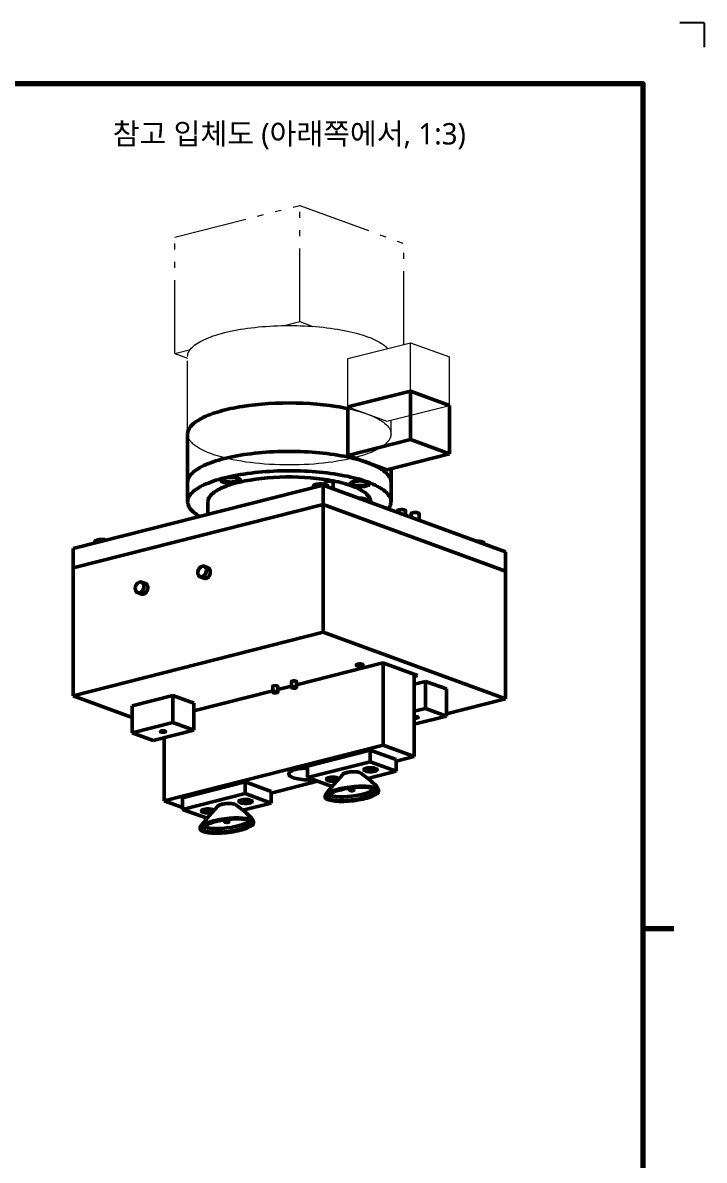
# Model space of a CAD drawing. Header units: millimetres. Extents: x 0 to 1800, y -680 to 297.
# Drawn here: x 768.3 to 880, y 110.5 to 297 of the extents above; entities that cross this region are included whole.
import ezdxf
from ezdxf.enums import TextEntityAlignment as Align

# ---------------------------------------------------------------- set-up
doc = ezdxf.new("R2010")
doc.units = ezdxf.units.MM
doc.linetypes.add('KS_PHANTOM', pattern=[20, 12, -2, 1, -2, 1, -2])
for name, color, linetype, lineweight in [('FRAME', 7, 'Continuous', 70), ('OUTLINE', 7, 'Continuous', 50), ('PHANTOM', 6, 'KS_PHANTOM', 18), ('TABLE', 7, 'Continuous', 25), ('TEXT', 7, 'Continuous', 25)]:
    doc.layers.add(name, color=color, linetype=linetype, lineweight=lineweight)
doc.styles.add('KS', font='malgun.ttf')

# ---------------------------------------------------------------- blocks, each defined once
blk = doc.blocks.new('D-02_R03_1of3')
at = {"layer": 'FRAME'}
blk.add_line((410, 148.5), (415, 148.5), dxfattribs=at)
blk.add_lwpolyline([(20, 10), (410, 10), (410, 287), (20, 287)], close=True, dxfattribs=at)
at = {"layer": 'OUTLINE'}
for p, q in [((361.60277, 234.01216), (371.84572, 236.61434)), ((371.84572, 228.67768), (371.84572, 236.61434)), ((371.84572, 236.61434), (378.24756, 234.27237)), ((361.60277, 226.0755), (361.60277, 234.01216)), ((378.24756, 226.33572), (378.24756, 234.27237)), ((335.33333, 221.65179), (335.33333, 229.58845)), ((361.60277, 226.0755), (371.84572, 228.67768)), ((371.84572, 228.67768), (378.24756, 226.33572)), ((361.60277, 226.0755), (368.00461, 223.73354)), ((368.00461, 223.73354), (378.24756, 226.33572)), ((368.66667, 221.65179), (368.66667, 223.90173)), ((340.98057, 222.14881), (340.98057, 222.20564)), ((343.8139, 222.14881), (343.8139, 222.20564)), ((316.57646, 210.80069), (357.54826, 221.20942)), ((335.33333, 218.47713), (335.33333, 221.65179)), ((355.95481, 221.04808), (355.95481, 220.80461)), ((357.54826, 218.03476), (357.54826, 221.20942)), ((357.54826, 221.20942), (387.42354, 210.28026)), ((357.86321, 221.32261), (357.86321, 221.64398)), ((358.28814, 221.04808), (358.28814, 220.93875)), ((359.19655, 220.60643), (359.19655, 221.64398)), ((362.10665, 221.56332), (362.10665, 221.62015)), ((364.93999, 221.56332), (364.93999, 221.62015)), ((368.66667, 218.47713), (368.66667, 221.65179)), ((338.66667, 216.41262), (338.66667, 218.47713)), ((364.68999, 218.70612), (364.68999, 218.59679)), ((365.33333, 218.36144), (365.33333, 218.47713)), ((316.57646, 207.62603), (357.54826, 218.03476)), ((357.54826, 197.08199), (357.54826, 218.03476)), ((357.54826, 218.03476), (387.42354, 207.10559)), ((369.72797, 216.75376), (369.72797, 216.98608)), ((371.0613, 216.26599), (371.0613, 216.98608)), ((371.95028, 215.94078), (371.94728, 216.48801)), ((373.28631, 215.45203), (373.28059, 216.49531)), ((316.57646, 207.62603), (316.57646, 210.80069)), ((320.10448, 211.94045), (320.10448, 211.69697)), ((383.89552, 211.68023), (383.89552, 211.5709)), ((387.42354, 207.10559), (387.42354, 210.28026)), ((316.57646, 186.67326), (316.57646, 207.62603)), ((338.01748, 207.90141), (338.65766, 207.66721)), ((387.42354, 186.15282), (387.42354, 207.10559)), ((327.77453, 205.29923), (328.41471, 205.06503)), ((337.38762, 206.17967), (338.0278, 205.94547)), ((327.14467, 203.57749), (327.78485, 203.34329)), ((316.57646, 186.67326), (357.54826, 197.08199)), ((357.54826, 197.08199), (387.42354, 186.15282)), ((367.34309, 192.07018), (353.16822, 188.46911)), ((367.34309, 192.07018), (373.01939, 189.99364)), ((367.36443, 178.57006), (367.36443, 192.06238)), ((362.98999, 191.76246), (362.98999, 191.72149)), ((364.05665, 191.76246), (364.05665, 191.72149)), ((352.36822, 189.02477), (352.36822, 188.0368)), ((353.16822, 189.02477), (353.16822, 188.0368)), ((372.4859, 176.69649), (372.4859, 190.18881)), ((373.01939, 189.99364), (372.4859, 189.85811)), ((372.4859, 188.57502), (374.3211, 189.04124)), ((374.3211, 184.59672), (374.3211, 189.04124)), ((374.3211, 189.04124), (377.73541, 187.7922)), ((316.57646, 186.67326), (326.26459, 183.12909)), ((326.26459, 185.03388), (332.9225, 186.7253)), ((332.9225, 182.28078), (332.9225, 186.7253)), ((332.9225, 186.7253), (336.33682, 185.47626)), ((349.29534, 187.48522), (336.33682, 184.19316)), ((349.29534, 188.24411), (349.29534, 187.25615)), ((352.36822, 188.26588), (350.09534, 187.68846)), ((350.09534, 188.24411), (350.09534, 187.25615)), ((377.73541, 183.34767), (377.73541, 187.7922)), ((326.26459, 180.58936), (326.26459, 185.03388)), ((336.33682, 181.03173), (336.33682, 185.47626)), ((377.73541, 183.69159), (387.42354, 186.15282)), ((372.4859, 184.13049), (374.3211, 184.59672)), ((372.4859, 182.01405), (377.73541, 183.34767)), ((374.3211, 184.59672), (377.73541, 183.34767)), ((326.26459, 180.58936), (332.9225, 182.28078)), ((329.6789, 179.34031), (336.33682, 181.03173)), ((332.9225, 182.28078), (336.33682, 181.03173)), ((326.26459, 180.58936), (329.6789, 179.34031)), ((331.5141, 169.46243), (331.5141, 179.80653)), ((331.5141, 169.46243), (367.36443, 178.57006)), ((354.98753, 175.16121), (365.23048, 177.76339)), ((365.23048, 175.85859), (365.23048, 177.76339)), ((365.23048, 177.76339), (369.49837, 176.20208)), ((367.36443, 178.57006), (372.4859, 176.69649)), ((354.98753, 173.25641), (365.23048, 175.85859)), ((365.23048, 175.85859), (369.49837, 174.29728)), ((369.49837, 175.93752), (372.4859, 176.69649)), ((369.49837, 174.29728), (369.49837, 176.20208)), ((354.98753, 173.25641), (354.98753, 175.16121)), ((364.39917, 174.65274), (364.39917, 174.73351)), ((364.85084, 173.11659), (369.49837, 174.29728)), ((366.2325, 174.65274), (366.2325, 174.73351)), ((334.50163, 169.95684), (344.74458, 172.55902)), ((344.74458, 170.65423), (344.74458, 172.55902)), ((344.74458, 172.55902), (349.01247, 170.99771)), ((349.01247, 170.73316), (356.60933, 172.66311)), ((354.98753, 173.25641), (358.99967, 171.78866)), ((358.2534, 173.09143), (358.2534, 173.1722)), ((360.08673, 173.09143), (360.08673, 173.1722)), ((334.50163, 168.05204), (344.74458, 170.65423)), ((334.50163, 168.05204), (334.50163, 169.95684)), ((344.74458, 170.65423), (349.01247, 169.09292)), ((349.01247, 169.09292), (349.01247, 170.99771)), ((331.5141, 169.46243), (334.50163, 168.36951)), ((334.50163, 168.05204), (338.51377, 166.5843)), ((337.7675, 167.88707), (337.7675, 167.96783)), ((339.60083, 167.88707), (339.60083, 167.96783)), ((343.91327, 169.44837), (343.91327, 169.52914)), ((344.36494, 167.91223), (349.01247, 169.09292)), ((345.7466, 169.44837), (345.7466, 169.52914))]:
    blk.add_line(p, q, dxfattribs=at)
for points in [[(335.33333, 229.58845), (335.34304, 229.76186), (335.37216, 229.93508), (335.42066, 230.10789), (335.48848, 230.2801), (335.57554, 230.4515), (335.68173, 230.6219), (335.80694, 230.79109), (335.95102, 230.95888), (336.11381, 231.12507), (336.2951, 231.28947), (336.4947, 231.45189), (336.71236, 231.61214), (336.94784, 231.77003), (337.20086, 231.92538), (337.47112, 232.07801), (337.75831, 232.22773), (338.0621, 232.37438), (338.38213, 232.51778), (338.71803, 232.65777), (339.06941, 232.79418), (339.43585, 232.92686), (339.81694, 233.05564), (340.21222, 233.18039), (340.62124, 233.30095), (341.04352, 233.41718), (341.47856, 233.52896), (341.92587, 233.63614), (342.38491, 233.7386), (342.85516, 233.83623), (343.33607, 233.92891), (343.82707, 234.01653), (344.32759, 234.09899), (345.35487, 234.24805), (346.41311, 234.3754), (347.49739, 234.48044), (348.60265, 234.56269), (349.72374, 234.62176), (350.85543, 234.65737), (351.99246, 234.66937), (353.12952, 234.65769), (354.26132, 234.62238), (355.38259, 234.56363), (356.48809, 234.48168), (357.57268, 234.37694), (358.6313, 234.24988), (359.65902, 234.1011), (360.15979, 234.01878), (360.65105, 233.93129), (361.13223, 233.83875), (361.60277, 233.74125)], [(335.33333, 221.65179), (335.34551, 221.846), (335.38203, 222.03992), (335.44284, 222.23328), (335.52785, 222.42578), (335.63693, 222.61716), (335.76992, 222.80712), (335.92664, 222.9954), (336.10684, 223.18171), (336.31028, 223.36578), (336.53665, 223.54736), (336.78561, 223.72616), (337.05681, 223.90192), (337.34986, 224.0744), (337.66431, 224.24334), (337.99971, 224.4085), (338.35558, 224.56962), (338.73139, 224.72648), (339.12659, 224.87884), (339.5406, 225.02649), (339.97283, 225.16921), (340.42263, 225.30678), (340.88936, 225.43901), (341.37232, 225.56571), (341.87081, 225.68669), (342.38411, 225.80177), (342.91146, 225.91079), (343.4521, 226.01358), (344.00522, 226.11), (344.57004, 226.1999), (345.14571, 226.28315), (345.7314, 226.35963), (346.32625, 226.42924), (346.92939, 226.49186), (347.53994, 226.54741), (348.15701, 226.5958), (348.7797, 226.63697), (349.4071, 226.67085), (350.03828, 226.6974), (350.67233, 226.71657), (351.30833, 226.72834), (351.94533, 226.73269), (352.58241, 226.72961), (353.21864, 226.71911), (353.85309, 226.70121), (354.48484, 226.67593), (355.11295, 226.6433), (355.73651, 226.60338), (356.35461, 226.55622), (356.96635, 226.5019), (357.57082, 226.44048), (358.16716, 226.37207), (358.75448, 226.29676), (359.33193, 226.21466), (359.89867, 226.12589), (360.45386, 226.03058), (360.99669, 225.92887), (361.52638, 225.82091), (362.04214, 225.70686), (362.54323, 225.58688), (363.02891, 225.46115), (363.49846, 225.32986), (363.95122, 225.19318), (364.3865, 225.05134), (364.80369, 224.90452)], [(364.80369, 224.90452), (365.25477, 224.73202), (365.68086, 224.55372), (366.08116, 224.36994), (366.45492, 224.18105), (366.80143, 223.98738), (367.12003, 223.78931), (367.41014, 223.58721), (367.67119, 223.38147), (367.90271, 223.17246), (368.10424, 222.96058), (368.27542, 222.74624), (368.34952, 222.63827), (368.41591, 222.52984), (368.47457, 222.42099), (368.52546, 222.31178), (368.56857, 222.20226), (368.60386, 222.09248), (368.63133, 221.98249), (368.65096, 221.87234), (368.66274, 221.76209), (368.66667, 221.65179)], [(335.33333, 218.47713), (335.34551, 218.67134), (335.38203, 218.86526), (335.44284, 219.05861), (335.52785, 219.25112), (335.63693, 219.4425), (335.76992, 219.63246), (335.92664, 219.82074), (336.10684, 220.00705), (336.31028, 220.19112), (336.53665, 220.37269), (336.78561, 220.55149), (337.05681, 220.72726), (337.34986, 220.89974), (337.66431, 221.06868), (337.99971, 221.23383), (338.35558, 221.39496), (338.73139, 221.55181), (339.12659, 221.70418), (339.5406, 221.85183), (339.97283, 221.99454), (340.42263, 222.13212), (340.88936, 222.26435), (341.37232, 222.39105), (341.87081, 222.51203), (342.38411, 222.62711), (342.91146, 222.73613), (343.4521, 222.83892), (344.00522, 222.93533), (344.57004, 223.02523), (345.14571, 223.10849), (345.7314, 223.18497), (346.32625, 223.25458), (346.92939, 223.3172), (347.53994, 223.37275), (348.15701, 223.42114), (348.7797, 223.46231), (349.4071, 223.49619), (350.03828, 223.52273), (350.67233, 223.54191), (351.30833, 223.55367), (351.94533, 223.55802), (352.58241, 223.55495), (353.21864, 223.54445), (353.85309, 223.52655), (354.48484, 223.50127), (355.11295, 223.46864), (355.73651, 223.42872), (356.35461, 223.38156), (356.96635, 223.32723), (357.57082, 223.26582), (358.16716, 223.19741), (358.75448, 223.1221), (359.33193, 223.04), (359.89867, 222.95123), (360.45386, 222.85592), (360.99669, 222.75421), (361.52638, 222.64625), (362.04214, 222.5322), (362.54323, 222.41222), (363.02891, 222.28649), (363.49846, 222.15519), (363.95122, 222.01852), (364.3865, 221.87667), (364.80369, 221.72986)], [(338.66667, 218.47713), (338.67641, 218.63249), (338.70563, 218.78763), (338.75427, 218.94232), (338.82228, 219.09632), (338.90954, 219.24942), (339.01594, 219.40139), (339.14131, 219.55201), (339.28548, 219.70106), (339.44822, 219.84832), (339.62932, 219.99358), (339.82849, 220.13662), (340.04545, 220.27724), (340.27988, 220.41522), (340.53145, 220.55037), (340.79977, 220.68249), (341.08446, 220.81139), (341.38511, 220.93688), (341.70127, 221.05877), (342.03248, 221.17689), (342.37826, 221.29106), (342.73811, 221.40112), (343.11148, 221.50691), (343.49785, 221.60827), (343.89665, 221.70505), (344.30729, 221.79711), (344.72917, 221.88433), (345.16168, 221.96656), (345.60418, 222.04369), (346.51656, 222.18222), (347.461, 222.29909), (348.43195, 222.39362), (349.42376, 222.46527), (350.43063, 222.51361), (351.44666, 222.53837), (352.46593, 222.53938), (353.48248, 222.51666), (354.49036, 222.47034), (355.48369, 222.40067), (356.45666, 222.30808), (357.40358, 222.1931), (358.31893, 222.05641), (358.76308, 221.98016), (359.19735, 221.89879), (359.6211, 221.81243), (360.03371, 221.72119), (360.43458, 221.6252), (360.82312, 221.52462), (361.19877, 221.41958), (361.56097, 221.31024), (361.9092, 221.19676), (362.24295, 221.07931)], [(340.8139, 221.99007), (340.81853, 222.02695), (340.83238, 222.0636), (340.85538, 222.09983), (340.88738, 222.13542), (340.97763, 222.20384), (341.10101, 222.26727), (341.25465, 222.32423), (341.43496, 222.37339), (341.63773, 222.4136), (341.85823, 222.44393), (342.09131, 222.46367), (342.33153, 222.47235), (342.57328, 222.46977), (342.81092, 222.456), (343.03891, 222.43135), (343.25192, 222.3964), (343.44498, 222.35196), (343.61358, 222.29908)], [(343.98057, 221.99007), (343.97294, 221.94276), (343.95014, 221.89591), (343.91239, 221.84996), (343.86004, 221.80536), (343.79361, 221.76254), (343.71373, 221.72191), (343.62117, 221.68386), (343.51682, 221.64876), (343.27689, 221.58873), (343.00315, 221.54413), (342.70613, 221.51666), (342.39723, 221.50739), (342.08834, 221.51666), (341.79132, 221.54413), (341.51758, 221.58873), (341.27765, 221.64876), (341.1733, 221.68386), (341.08074, 221.72191), (341.00086, 221.76254), (340.93442, 221.80536), (340.88208, 221.84996), (340.84432, 221.89591), (340.82152, 221.94276), (340.8139, 221.99007)], [(340.98057, 222.14881), (340.98486, 222.18241), (340.99772, 222.21581)], [(343.8139, 222.14881), (343.80708, 222.10648), (343.78668, 222.06455), (343.7529, 222.02344), (343.70606, 221.98353), (343.64662, 221.94522), (343.57515, 221.90887), (343.39897, 221.84342), (343.18429, 221.78971), (342.93937, 221.7498), (342.67361, 221.72523), (342.39723, 221.71693), (342.12086, 221.72523), (341.8551, 221.7498), (341.61018, 221.78971), (341.3955, 221.84342), (341.21932, 221.90887), (341.14785, 221.94522), (341.0884, 221.98353), (341.04157, 222.02344), (341.00779, 222.06455), (340.98739, 222.10648), (340.98057, 222.14881)], [(343.61358, 222.29908), (343.77045, 222.23035), (343.83364, 222.19314), (343.886, 222.15439), (343.92714, 222.11441), (343.95675, 222.07349), (343.9746, 222.03194), (343.98057, 221.99007)], [(343.79675, 222.21581), (343.80961, 222.18241), (343.8139, 222.14881)], [(358.28814, 221.04808), (358.28252, 221.08295), (358.26572, 221.11747), (358.23791, 221.15133), (358.19933, 221.18419), (358.09152, 221.24568), (357.94643, 221.29958), (357.76964, 221.34381), (357.56794, 221.37668), (357.34908, 221.39692), (357.12148, 221.40375), (356.89387, 221.39692), (356.67501, 221.37668), (356.47331, 221.34381), (356.29652, 221.29958), (356.15143, 221.24568), (356.04362, 221.18419), (356.00504, 221.15133), (355.97723, 221.11747), (355.96043, 221.08295), (355.95481, 221.04808)], [(357.86321, 221.64398), (357.87099, 221.67494), (357.89415, 221.70518), (357.93215, 221.73399), (357.9841, 221.7607), (358.12471, 221.80538), (358.30293, 221.83508), (358.50221, 221.84705), (358.70407, 221.84016), (358.88975, 221.81507), (359.04203, 221.77409)], [(359.04203, 221.77409), (359.10808, 221.74515), (359.15673, 221.71317), (359.18652, 221.67911), (359.19655, 221.64398)], [(361.93999, 221.40458), (361.94461, 221.44146), (361.95846, 221.47811), (361.98146, 221.51434), (362.01347, 221.54993), (362.10372, 221.61835), (362.2271, 221.68178), (362.38074, 221.73874), (362.56105, 221.7879), (362.76382, 221.82811), (362.98431, 221.85844), (363.21739, 221.87818), (363.45761, 221.88686), (363.69936, 221.88428), (363.93701, 221.8705), (364.16499, 221.84586), (364.378, 221.81091), (364.57107, 221.76647), (364.73967, 221.71359)], [(365.10665, 221.40458), (365.09903, 221.35727), (365.07623, 221.31042), (365.03847, 221.26447), (364.98613, 221.21987), (364.91969, 221.17705), (364.83981, 221.13642), (364.74725, 221.09837), (364.6429, 221.06327), (364.40297, 221.00324), (364.12923, 220.95864), (363.83221, 220.93117), (363.52332, 220.9219), (363.21443, 220.93117), (362.9174, 220.95864), (362.64367, 221.00324), (362.40373, 221.06327), (362.29939, 221.09837), (362.20683, 221.13642), (362.12694, 221.17705), (362.06051, 221.21987), (362.00816, 221.26447), (361.97041, 221.31042), (361.94761, 221.35727), (361.93999, 221.40458)], [(362.10665, 221.56332), (362.11095, 221.59692), (362.12381, 221.63032)], [(364.93999, 221.56332), (364.93316, 221.52099), (364.91277, 221.47906), (364.87898, 221.43795), (364.83215, 221.39804), (364.77271, 221.35973), (364.70123, 221.32338), (364.52505, 221.25793), (364.31038, 221.20422), (364.06545, 221.16431), (363.7997, 221.13974), (363.52332, 221.13144), (363.24694, 221.13974), (362.98118, 221.16431), (362.73626, 221.20422), (362.52158, 221.25793), (362.3454, 221.32338), (362.27393, 221.35973), (362.21449, 221.39804), (362.16765, 221.43795), (362.13387, 221.47906), (362.11347, 221.52099), (362.10665, 221.56332)], [(362.24295, 221.07931), (362.60381, 220.94131), (362.94469, 220.79867), (363.26493, 220.65165), (363.56394, 220.50053), (363.84114, 220.3456), (364.09603, 220.18714), (364.32811, 220.02547), (364.53695, 219.86087), (364.72216, 219.69366), (364.88339, 219.52416), (365.02033, 219.35269), (365.13273, 219.17957), (365.22037, 219.00512), (365.28309, 218.82968), (365.32077, 218.65357), (365.33333, 218.47713)], [(364.73967, 221.71359), (364.89654, 221.64486), (364.95972, 221.60765), (365.01208, 221.5689), (365.05322, 221.52892), (365.08283, 221.488), (365.10069, 221.44645), (365.10665, 221.40458)], [(364.80369, 221.72986), (365.25477, 221.55736), (365.68086, 221.37906), (366.08116, 221.19528), (366.45492, 221.00638), (366.80143, 220.81272), (367.12003, 220.61465), (367.41014, 220.41255), (367.67119, 220.2068), (367.90271, 219.9978), (368.10424, 219.78592), (368.27542, 219.57158), (368.34952, 219.46361), (368.41591, 219.35518), (368.47457, 219.24633), (368.52546, 219.13712), (368.56857, 219.02759), (368.60386, 218.91781), (368.63133, 218.80782), (368.65096, 218.69768), (368.66274, 218.58743), (368.66667, 218.47713)], [(364.92283, 221.63032), (364.93569, 221.59692), (364.93999, 221.56332)], [(337.32105, 216.07077), (337.08466, 216.20989), (336.86246, 216.35116), (336.65465, 216.49445), (336.46142, 216.63962), (336.28298, 216.78654), (336.11947, 216.93507), (335.97107, 217.08507), (335.8379, 217.23639), (335.7201, 217.38889), (335.61778, 217.54242), (335.53104, 217.69685), (335.45996, 217.85201), (335.4046, 218.00777), (335.36502, 218.16397), (335.34126, 218.32048), (335.33333, 218.47713)], [(364.68999, 218.70612), (364.68373, 218.74289), (364.66504, 218.77927), (364.63411, 218.81487), (364.59127, 218.8493), (364.53699, 218.8822), (364.47184, 218.9132), (364.31184, 218.96825), (364.11812, 219.01209), (363.89897, 219.04284), (363.66376, 219.0592), (363.42254, 219.06046)], [(368.66667, 218.47713), (368.65963, 218.32945), (368.63851, 218.18189), (368.60333, 218.03459), (368.55412, 217.88766), (368.49093, 217.74122), (368.4138, 217.59541), (368.3228, 217.45035), (368.218, 217.30615)], [(369.72797, 216.98608), (369.73575, 217.01704), (369.75891, 217.04728), (369.7969, 217.07608), (369.84885, 217.10279), (369.98946, 217.14747), (370.16768, 217.17718), (370.36696, 217.18914), (370.56882, 217.18226), (370.7545, 217.15716), (370.90678, 217.11619)], [(370.90678, 217.11619), (370.97283, 217.08725), (371.02148, 217.05527), (371.05127, 217.0212), (371.0613, 216.98608)], [(371.94728, 216.48801), (371.95487, 216.52443), (371.97787, 216.56009), (372.01574, 216.59414), (372.06759, 216.6258), (372.13221, 216.65432), (372.2081, 216.67904), (372.38633, 216.71487), (372.58572, 216.72994), (372.78773, 216.72287), (372.97359, 216.6943), (373.05496, 216.67272), (373.12602, 216.6469)], [(373.12602, 216.6469), (373.19193, 216.61333), (373.24054, 216.57613), (373.27039, 216.53639), (373.28059, 216.49531)], [(322.07618, 212.19787), (321.94498, 212.23079), (321.7995, 212.25755), (321.6428, 212.27758), (321.47823, 212.29046), (321.30926, 212.29592), (321.13948, 212.29384), (320.9725, 212.28426), (320.81185, 212.26739), (320.66094, 212.24358), (320.52298, 212.21335), (320.40088, 212.17732), (320.29725, 212.13628), (320.21427, 212.09107), (320.15371, 212.04267), (320.11686, 211.99211), (320.10448, 211.94045)], [(383.89552, 211.68023), (383.88926, 211.717), (383.87057, 211.75338), (383.83964, 211.78898), (383.79681, 211.82341), (383.74252, 211.8563), (383.67737, 211.88731), (383.51737, 211.94236), (383.32366, 211.9862), (383.1045, 212.01695), (382.86929, 212.03331), (382.62807, 212.03456)], [(337.38762, 206.17967), (337.28709, 206.23008), (337.19817, 206.30315), (337.12335, 206.39682), (337.06472, 206.50849), (337.02391, 206.63502), (337.00207, 206.77289), (336.99981, 206.91824), (337.01718, 207.06701), (337.05371, 207.21503), (337.10838, 207.35818), (337.17965, 207.49245), (337.26553, 207.6141), (337.36363, 207.71971), (337.4712, 207.80634), (337.58523, 207.87157), (337.70255, 207.91357)], [(338.01748, 207.90141), (338.0777, 207.87468), (338.13431, 207.83991), (338.18675, 207.79745), (338.23454, 207.7477), (338.2772, 207.69114), (338.31433, 207.62831), (338.34557, 207.55982), (338.37061, 207.48633), (338.38922, 207.40855), (338.40122, 207.32723), (338.40649, 207.24314), (338.40498, 207.1571), (338.38174, 206.98249), (338.33241, 206.81012), (338.25886, 206.6466), (338.16394, 206.49822), (338.10958, 206.43152), (338.05129, 206.37068), (337.98965, 206.31629), (337.92524, 206.26888), (337.85868, 206.2289), (337.79062, 206.19674), (337.72172, 206.1727), (337.65263, 206.15702), (337.58402, 206.14985), (337.51655, 206.15126), (337.45087, 206.16123), (337.38762, 206.17967)], [(337.70255, 207.91357), (337.78399, 207.9284), (337.86434, 207.93132), (337.94252, 207.92228), (338.01748, 207.90141)], [(338.65766, 207.66721), (338.71788, 207.64048), (338.77449, 207.60572), (338.82694, 207.56326), (338.87473, 207.5135), (338.91739, 207.45694), (338.95452, 207.39412), (338.98575, 207.32563), (339.0108, 207.25214), (339.02941, 207.17436), (339.04141, 207.09303), (339.04667, 207.00894), (339.04516, 206.9229), (339.02193, 206.7483), (338.97259, 206.57592), (338.89905, 206.4124), (338.80413, 206.26402), (338.74976, 206.19732), (338.69148, 206.13648), (338.62983, 206.0821), (338.56542, 206.03468), (338.49887, 205.9947), (338.43081, 205.96254), (338.3619, 205.9385), (338.29281, 205.92282), (338.2242, 205.91565), (338.15673, 205.91706), (338.09106, 205.92703), (338.0278, 205.94547)], [(327.14467, 203.57749), (327.04414, 203.6279), (326.95522, 203.70097), (326.8804, 203.79464), (326.82177, 203.90631), (326.78096, 204.03284), (326.75912, 204.17071), (326.75686, 204.31606), (326.77423, 204.46482), (326.81076, 204.61285), (326.86543, 204.756), (326.9367, 204.89027), (327.02258, 205.01191), (327.12068, 205.11753), (327.22825, 205.20416), (327.34228, 205.26939), (327.4596, 205.31139)], [(327.77453, 205.29923), (327.83475, 205.2725), (327.89136, 205.23773), (327.9438, 205.19527), (327.99159, 205.14552), (328.03425, 205.08896), (328.07138, 205.02613), (328.10262, 204.95764), (328.12766, 204.88415), (328.14627, 204.80637), (328.15827, 204.72504), (328.16354, 204.64096), (328.16203, 204.55492), (328.13879, 204.38031), (328.08946, 204.20794), (328.01591, 204.04442), (327.92099, 203.89604), (327.86663, 203.82933), (327.80834, 203.7685), (327.7467, 203.71411), (327.68229, 203.6667), (327.61573, 203.62672), (327.54767, 203.59455), (327.47877, 203.57052), (327.40968, 203.55484), (327.34107, 203.54767), (327.2736, 203.54907), (327.20792, 203.55905), (327.14467, 203.57749)], [(327.4596, 205.31139), (327.54104, 205.32622), (327.62139, 205.32914), (327.69957, 205.3201), (327.77453, 205.29923)], [(328.41471, 205.06503), (328.47493, 205.0383), (328.53154, 205.00354), (328.58399, 204.96107), (328.63178, 204.91132), (328.67444, 204.85476), (328.71157, 204.79193), (328.7428, 204.72345), (328.76785, 204.64996), (328.78646, 204.57217), (328.79846, 204.49085), (328.80372, 204.40676), (328.80221, 204.32072), (328.77898, 204.14612), (328.72964, 203.97374), (328.6561, 203.81022), (328.56118, 203.66184), (328.50681, 203.59514), (328.44853, 203.5343), (328.38688, 203.47991), (328.32247, 203.4325), (328.25592, 203.39252), (328.18786, 203.36036), (328.11895, 203.33632), (328.04986, 203.32064), (327.98125, 203.31347), (327.91378, 203.31488), (327.84811, 203.32485), (327.78485, 203.34329)], [(362.97332, 191.72149), (362.97974, 191.74703), (362.99885, 191.77198), (363.03019, 191.79575), (363.07305, 191.81778), (363.18906, 191.85464), (363.33609, 191.87915), (363.50049, 191.88902), (363.66702, 191.88334), (363.82021, 191.86264), (363.94584, 191.82883)], [(364.07332, 191.72149), (364.06275, 191.68878), (364.03145, 191.65733), (363.98063, 191.62834), (363.91223, 191.60293), (363.82888, 191.58208), (363.7338, 191.56658), (363.52332, 191.55382), (363.31284, 191.56658), (363.21776, 191.58208), (363.13441, 191.60293), (363.06601, 191.62834), (363.01519, 191.65733), (362.98389, 191.68878), (362.97332, 191.72149)], [(364.05665, 191.72149), (364.0464, 191.75321), (364.01605, 191.78371), (363.96677, 191.81182), (363.90044, 191.83646), (363.81962, 191.85668), (363.72742, 191.87171), (363.52332, 191.88408), (363.31922, 191.87171), (363.22702, 191.85668), (363.1462, 191.83646), (363.07987, 191.81182), (363.03058, 191.78371), (363.00023, 191.75321), (362.98999, 191.72149)], [(362.98999, 191.72149), (362.99801, 191.69339), (363.02184, 191.66614), (363.06076, 191.64056), (363.1136, 191.6174)], [(363.1136, 191.6174), (363.23543, 191.58463), (363.38397, 191.56455), (363.54545, 191.55904), (363.70488, 191.56861), (363.84745, 191.59238), (363.95994, 191.62812), (364.0015, 191.64949), (364.0319, 191.67253), (364.05043, 191.69672), (364.05665, 191.72149)], [(363.94584, 191.82883), (364.00033, 191.80496), (364.04047, 191.77857), (364.06504, 191.75047), (364.07332, 191.72149)], [(349.27867, 188.20855), (349.28353, 188.2279), (349.29801, 188.24679), (349.35423, 188.28149), (349.44211, 188.30942), (349.55349, 188.32798), (349.67804, 188.33546), (349.8042, 188.33116), (349.92025, 188.31547), (350.01543, 188.28986)], [(352.35155, 188.9892), (352.35642, 189.00855), (352.37089, 189.02745), (352.42711, 189.06215), (352.51499, 189.09007), (352.62638, 189.10864), (352.75093, 189.11611), (352.87709, 189.11181), (352.99314, 189.09613), (353.08831, 189.07052)], [(352.36822, 188.95363), (352.35574, 188.97124), (352.35155, 188.9892)], [(353.08831, 189.07052), (353.12959, 189.05243), (353.16, 189.03244), (353.17862, 189.01115), (353.18489, 188.9892)], [(353.18489, 188.9892), (353.1807, 188.97124), (353.16822, 188.95363)], [(349.29534, 188.17298), (349.28286, 188.19058), (349.27867, 188.20855)], [(350.09534, 187.25615), (350.08765, 187.27994), (350.06489, 187.30281), (350.02792, 187.3239), (349.97818, 187.34237), (349.84841, 187.36881), (349.69534, 187.37809), (349.54226, 187.36881), (349.41249, 187.34237), (349.36275, 187.3239), (349.32578, 187.30281), (349.30302, 187.27994), (349.29534, 187.25615)], [(349.29534, 187.25615), (349.30135, 187.23507), (349.31923, 187.21464), (349.34842, 187.19545), (349.38805, 187.17808)], [(349.38805, 187.17808), (349.47942, 187.1535), (349.59083, 187.13844), (349.71194, 187.13431), (349.83151, 187.14149), (349.93844, 187.15931), (350.0228, 187.18612), (350.07677, 187.21943), (350.09067, 187.23757), (350.09534, 187.25615)], [(350.01543, 188.28986), (350.05671, 188.27178), (350.08712, 188.25179), (350.10573, 188.2305), (350.112, 188.20855)], [(350.112, 188.20855), (350.10782, 188.19058), (350.09534, 188.17298)], [(353.16822, 188.0368), (353.16054, 188.06059), (353.13777, 188.08347), (353.10081, 188.10455), (353.05106, 188.12303), (352.92129, 188.14946), (352.76822, 188.15874), (352.61515, 188.14946), (352.48538, 188.12303), (352.43563, 188.10455), (352.39867, 188.08347), (352.37591, 188.06059), (352.36822, 188.0368)], [(352.36822, 188.0368), (352.37424, 188.01573), (352.39211, 187.99529), (352.4213, 187.9761), (352.46093, 187.95874)], [(352.46093, 187.95874), (352.5523, 187.93415), (352.66371, 187.9191), (352.78482, 187.91497), (352.90439, 187.92214), (353.01132, 187.93996), (353.09569, 187.96677), (353.14966, 188.00008), (353.16355, 188.01823), (353.16822, 188.0368)], [(372.4859, 183.23558), (372.62296, 183.25136), (372.76945, 183.25169), (372.90728, 183.23655), (373.01939, 183.2078)], [(373.11596, 183.12648), (373.10157, 183.09339), (373.0594, 183.06259), (372.99236, 183.03619), (372.90508, 183.01603), (372.80359, 183.00351), (372.69489, 182.99947), (372.5865, 183.0042), (372.4859, 183.01738)], [(373.01939, 183.2078), (373.06067, 183.18972), (373.09108, 183.16973), (373.10969, 183.14844), (373.11596, 183.12648)], [(330.88404, 180.81054), (330.8889, 180.82989), (330.90338, 180.84879), (330.95959, 180.88349), (331.04747, 180.91142), (331.15886, 180.92998), (331.28341, 180.93746), (331.40957, 180.93315), (331.52562, 180.91747), (331.6208, 180.89186)], [(331.6208, 180.89186), (331.66208, 180.87377), (331.69248, 180.85378), (331.7111, 180.83249), (331.71737, 180.81054)], [(331.71737, 180.81054), (331.70936, 180.78576), (331.68565, 180.76193), (331.64715, 180.73997), (331.59533, 180.72072), (331.46016, 180.69319), (331.3007, 180.68352), (331.14125, 180.69319), (331.00608, 180.72072), (330.95426, 180.73997), (330.91575, 180.76193), (330.89204, 180.78576), (330.88404, 180.81054)], [(351.90622, 173.86011), (351.9099, 173.90667), (351.92095, 173.95312), (351.93933, 173.99935), (351.965, 174.04526), (352.03797, 174.13567), (352.13917, 174.22353), (352.26766, 174.308), (352.42225, 174.38831), (352.6015, 174.4637), (352.80374, 174.53347), (353.02709, 174.59699), (353.26947, 174.65364), (353.52863, 174.70292), (353.80215, 174.74435), (354.0875, 174.77756), (354.38202, 174.80223), (354.68296, 174.81814), (354.98753, 174.82514)], [(355.88738, 172.92722), (355.53264, 172.90497), (355.17188, 172.89521), (354.80983, 172.89808), (354.45122, 172.91352), (354.10074, 172.94136), (353.76298, 172.9812), (353.44235, 173.03255), (353.14305, 173.09472), (352.86899, 173.1669), (352.62376, 173.24815), (352.41057, 173.33741), (352.2322, 173.4335), (352.091, 173.53517), (352.03492, 173.58769), (351.98879, 173.6411), (351.95275, 173.69522), (351.92693, 173.74988), (351.9114, 173.80491), (351.90622, 173.86011)], [(360.75571, 173.79569), (359.34884, 172.19399), (358.80372, 171.55771), (358.53606, 171.23595), (358.27488, 170.9098), (358.03693, 170.58737), (357.93969, 170.4335), (357.87775, 170.30633), (357.84862, 170.20147), (357.84545, 170.11551), (357.86168, 170.03718), (357.89648, 169.96368)], [(360.75571, 173.79569), (360.81802, 173.85283), (360.90348, 173.90874), (361.01069, 173.96251), (361.13791, 174.01326)], [(361.67944, 174.15083), (361.3787, 174.06444), (361.13791, 174.01326)], [(361.17308, 174.01942), (361.27273, 174.05566), (361.38552, 174.08812), (361.64422, 174.14003)], [(361.67944, 174.15083), (361.92939, 174.188), (362.18835, 174.21336), (362.44888, 174.22617), (362.70349, 174.22607), (362.94486, 174.21307), (363.16607, 174.18753), (363.36075, 174.15019), (363.52332, 174.10212)], [(363.52332, 174.10212), (363.62037, 174.06033), (363.69562, 174.01406)], [(363.69562, 174.01406), (364.14194, 173.674), (364.79528, 173.1613), (365.12345, 172.89383), (365.45274, 172.61531), (365.70329, 172.3936), (365.95538, 172.15742), (366.10862, 172.00392), (366.26208, 171.83792), (366.39473, 171.67734), (366.5118, 171.50815), (366.57007, 171.40105), (366.60816, 171.30811), (366.63251, 171.21594), (366.64139, 171.13647), (366.63902, 171.0654), (366.62775, 171.00002)], [(364.2325, 174.5575), (364.24515, 174.60781), (364.28278, 174.65694), (364.34453, 174.70376), (364.42895, 174.74716), (364.53407, 174.78613), (364.65744, 174.81977), (364.79617, 174.84728), (364.94704, 174.86803), (365.10652, 174.88154), (365.27088, 174.88747), (365.43629, 174.88571), (365.59889, 174.87629), (365.75488, 174.85942), (365.90062, 174.83551), (366.03271, 174.80511), (366.14808, 174.76893)], [(366.39917, 174.5575), (366.39395, 174.52513), (366.37835, 174.49307), (366.35252, 174.46163), (366.31671, 174.43111), (366.21659, 174.37402), (366.08187, 174.32397), (365.9177, 174.2829), (365.73041, 174.25238), (365.52718, 174.23358), (365.31584, 174.22724), (365.10449, 174.23358), (364.90126, 174.25238), (364.71397, 174.2829), (364.5498, 174.32397), (364.41508, 174.37402), (364.31497, 174.43111), (364.27915, 174.46163), (364.25332, 174.49307), (364.23772, 174.52513), (364.2325, 174.5575)], [(364.39917, 174.65274), (364.40432, 174.68232), (364.41971, 174.71157), (364.44517, 174.74015), (364.48041, 174.76776)], [(366.2325, 174.65274), (366.22809, 174.62535), (366.21489, 174.59822), (366.16273, 174.5458), (366.07802, 174.49748), (365.96402, 174.45514), (365.82511, 174.42038), (365.66663, 174.39456), (365.49467, 174.37866), (365.31584, 174.37329), (365.137, 174.37866), (364.96504, 174.39456), (364.80656, 174.42038), (364.66765, 174.45514), (364.55366, 174.49748), (364.46895, 174.5458), (364.41678, 174.59822), (364.40358, 174.62535), (364.39917, 174.65274)], [(366.14808, 174.76893), (366.25541, 174.7219), (366.33446, 174.66993), (366.38287, 174.61457), (366.39509, 174.58614), (366.39917, 174.5575)], [(366.15126, 174.76776), (366.1865, 174.74015), (366.21196, 174.71157), (366.22735, 174.68232), (366.2325, 174.65274)], [(357.92132, 169.927), (357.89055, 169.97391), (357.86821, 170.02204), (357.85433, 170.07129), (357.84896, 170.12157), (357.85209, 170.17279), (357.86372, 170.22483), (357.88383, 170.2776), (357.91238, 170.331), (357.99457, 170.43927), (358.10964, 170.54881), (358.2567, 170.65875), (358.43462, 170.76826), (358.64202, 170.87649), (358.8773, 170.98259), (359.13862, 171.08574), (359.42398, 171.18515), (359.73116, 171.28005), (360.05778, 171.36971), (360.40132, 171.45342), (360.75911, 171.53054), (361.12839, 171.60047), (361.50629, 171.66268), (361.8899, 171.71668), (362.27624, 171.76205), (362.66233, 171.79845), (363.04516, 171.82558), (363.42179, 171.84324), (363.78929, 171.8513), (364.14483, 171.84969), (364.48564, 171.83842), (364.80909, 171.81758), (365.11267, 171.78734), (365.39404, 171.74791), (365.65102, 171.69962), (365.88162, 171.64284), (366.08406, 171.578)], [(358.08673, 172.99619), (358.09938, 173.0465), (358.13701, 173.09563), (358.19876, 173.14245), (358.28318, 173.18585), (358.3883, 173.22482), (358.51167, 173.25846), (358.6504, 173.28597), (358.80127, 173.30672), (358.96075, 173.32023), (359.12511, 173.32617), (359.29052, 173.3244), (359.45311, 173.31498), (359.60911, 173.29811), (359.75485, 173.2742), (359.88694, 173.2438), (360.0023, 173.20762)], [(359.81864, 172.73166), (359.69283, 172.70693), (359.55704, 172.68772), (359.26602, 172.66723), (358.96771, 172.67174), (358.68479, 172.70092), (358.5559, 172.72413), (358.43875, 172.75254), (358.33555, 172.7856), (358.24829, 172.82268), (358.17863, 172.86307), (358.1279, 172.90601), (358.09707, 172.95066), (358.08673, 172.99619)], [(358.2534, 173.09143), (358.25855, 173.12101), (358.27394, 173.15026), (358.2994, 173.17884), (358.33464, 173.20645)], [(360.08673, 173.09143), (360.08232, 173.06404), (360.06912, 173.03691), (360.01695, 172.98449), (359.93225, 172.93618), (359.81825, 172.89383), (359.67934, 172.85907), (359.52086, 172.83325), (359.3489, 172.81735), (359.17007, 172.81198), (358.99123, 172.81735), (358.81927, 172.83325), (358.66079, 172.85907), (358.52188, 172.89383), (358.40788, 172.93618), (358.32318, 172.98449), (358.27101, 173.03691), (358.25781, 173.06404), (358.2534, 173.09143)], [(365.69995, 171.48042), (365.47531, 171.54914), (365.21514, 171.60507), (364.92885, 171.64766), (364.6254, 171.67737), (364.31191, 171.69526), (363.99372, 171.70258), (363.67453, 171.70058), (363.3569, 171.69036), (363.0426, 171.67285), (362.73286, 171.64885), (362.13034, 171.58386), (361.55421, 171.49939), (361.00774, 171.39815), (360.49403, 171.28204), (360.01654, 171.15234), (359.57973, 171.00996), (359.37841, 170.93422), (359.18971, 170.85552), (359.01476, 170.77393), (358.85497, 170.68952), (358.71202, 170.60237), (358.58796, 170.51259), (358.48527, 170.42037), (358.40699, 170.32599), (358.37813, 170.27812), (358.35679, 170.2299), (358.34355, 170.18142), (358.33899, 170.1328)], [(360.0023, 173.20762), (360.09387, 173.1687), (360.166, 173.12615)], [(360.00549, 173.20645), (360.04073, 173.17884), (360.06619, 173.15026), (360.08158, 173.12101), (360.08673, 173.09143)], [(366.08406, 171.578), (366.2267, 171.51973), (366.34899, 171.45677), (366.45029, 171.38945), (366.53008, 171.3181), (366.58796, 171.24309), (366.62364, 171.16481), (366.63692, 171.08365), (366.62775, 171.00002)], [(366.62775, 171.00002), (366.61037, 170.94605), (366.58406, 170.89138), (366.54886, 170.83611), (366.50486, 170.78037), (366.39081, 170.6679), (366.24283, 170.55489), (366.06215, 170.44227), (365.85024, 170.33096), (365.60882, 170.22187), (365.33988, 170.11589), (365.04561, 170.01388), (364.72842, 169.91668), (364.39091, 169.8251), (364.03583, 169.73986), (363.66609, 169.66168), (363.28471, 169.59119), (362.89481, 169.52896), (362.49958, 169.47552), (362.10225, 169.43129), (361.70607, 169.39663), (361.31428, 169.37183), (360.93009, 169.35709), (360.55663, 169.35254), (360.19696, 169.35821), (359.85403, 169.37404), (359.53063, 169.39993), (359.22941, 169.43564), (358.95284, 169.48089), (358.70318, 169.53532), (358.48246, 169.59847), (358.29249, 169.66982), (358.13483, 169.7488), (358.01077, 169.83476), (357.96167, 169.88014), (357.92132, 169.927)], [(358.33899, 170.1328), (358.34522, 170.07732), (358.36454, 170.02215), (358.39786, 169.96762), (358.44601, 169.91415), (358.50958, 169.86221), (358.58891, 169.81234), (358.6839, 169.7651), (358.79402, 169.72102), (358.91827, 169.68057), (359.05523, 169.64414), (359.36054, 169.58413), (359.69598, 169.54139), (360.04927, 169.51484), (360.41121, 169.50271), (360.77557, 169.50313), (361.13822, 169.51442), (361.4965, 169.53517), (361.84863, 169.56423), (362.19339, 169.60067), (362.5299, 169.64374), (362.85742, 169.69284), (363.17542, 169.74748), (363.48332, 169.80727), (363.78054, 169.87189), (364.06649, 169.94109), (364.34046, 170.01465), (364.60164, 170.09241), (364.8491, 170.17423), (365.08167, 170.26), (365.29796, 170.34962), (365.49631, 170.44301), (365.67459, 170.54007), (365.83019, 170.64066), (365.95984, 170.74457), (366.05944, 170.85147), (366.09641, 170.90588), (366.12387, 170.96079), (366.141, 171.01608), (366.14691, 171.07157)], [(365.96349, 171.35111), (365.69087, 171.15295), (365.3063, 170.95649), (364.82226, 170.76811), (364.25448, 170.59393), (363.62139, 170.4396), (362.94355, 170.31013), (362.24295, 170.20974), (361.54236, 170.14166), (360.86451, 170.10813), (360.23142, 170.11022), (359.66364, 170.14787), (359.1796, 170.21985), (358.79503, 170.32384), (358.52241, 170.45644)], [(361.90962, 171.20537), (361.91351, 171.22085), (361.92509, 171.23597), (361.97006, 171.26372), (362.04037, 171.28607), (362.12948, 171.30092), (362.22912, 171.3069), (362.33004, 171.30346), (362.42288, 171.29091), (362.49902, 171.27042)], [(362.57628, 171.20537), (362.56988, 171.18554), (362.55091, 171.16648), (362.52011, 171.14891), (362.47865, 171.13351), (362.37051, 171.11148), (362.24295, 171.10375), (362.11539, 171.11148), (362.00725, 171.13351), (361.96579, 171.14891), (361.93499, 171.16648), (361.91602, 171.18554), (361.90962, 171.20537)], [(362.49902, 171.27042), (362.55637, 171.23996), (362.57127, 171.22293), (362.57628, 171.20537)], [(366.14691, 171.07157), (366.14079, 171.12656), (366.12182, 171.18125), (366.0891, 171.23532), (366.04183, 171.28838), (365.9794, 171.33995), (365.9015, 171.3895), (365.80818, 171.4365), (365.69995, 171.48042)], [(340.26981, 168.59133), (338.86294, 166.98962), (338.31782, 166.35335), (338.05016, 166.03159), (337.78898, 165.70543), (337.55103, 165.383), (337.45379, 165.22914), (337.39185, 165.10196), (337.36272, 164.9971), (337.35955, 164.91114), (337.37578, 164.83282), (337.41058, 164.75932)], [(337.60083, 167.79183), (337.61347, 167.84213), (337.65111, 167.89127), (337.71286, 167.93808), (337.79728, 167.98148), (337.9024, 168.02046), (338.02577, 168.05409), (338.1645, 168.08161), (338.31537, 168.10236), (338.47485, 168.11586), (338.63921, 168.1218), (338.80462, 168.12004), (338.96721, 168.11061), (339.12321, 168.09375), (339.26895, 168.06984), (339.40104, 168.03943), (339.5164, 168.00325)], [(337.7675, 167.88707), (337.77265, 167.91664), (337.78804, 167.94589), (337.8135, 167.97448), (337.84874, 168.00208)], [(339.60083, 167.88707), (339.59642, 167.85967), (339.58322, 167.83255), (339.53105, 167.78012), (339.44634, 167.73181), (339.33235, 167.68946), (339.19344, 167.65471), (339.03496, 167.62889), (338.863, 167.61298), (338.68416, 167.60761), (338.50533, 167.61298), (338.33337, 167.62889), (338.17489, 167.65471), (338.03598, 167.68946), (337.92198, 167.73181), (337.83727, 167.78012), (337.78511, 167.83255), (337.77191, 167.85967), (337.7675, 167.88707)], [(339.5164, 168.00325), (339.60797, 167.96433), (339.6801, 167.92178)], [(339.51959, 168.00208), (339.55483, 167.97448), (339.58029, 167.94589), (339.59568, 167.91664), (339.60083, 167.88707)], [(340.26981, 168.59133), (340.33212, 168.64847), (340.41758, 168.70438), (340.52479, 168.75814), (340.65201, 168.80889)], [(341.19354, 168.94647), (340.8928, 168.86008), (340.65201, 168.80889)], [(340.68718, 168.81506), (340.78683, 168.85129), (340.89962, 168.88376), (341.15832, 168.93567)], [(341.19354, 168.94647), (341.44349, 168.98364), (341.70245, 169.00899), (341.96298, 169.02181), (342.21759, 169.02171), (342.45896, 169.0087), (342.68017, 168.98316), (342.87485, 168.94582), (343.03742, 168.89775)], [(343.03742, 168.89775), (343.13447, 168.85597), (343.20971, 168.80969)], [(343.20971, 168.80969), (343.65604, 168.46963), (344.30938, 167.95694), (344.63755, 167.68947), (344.96684, 167.41094), (345.21738, 167.18923), (345.46947, 166.95305), (345.62272, 166.79956), (345.77618, 166.63355), (345.90883, 166.47297), (346.0259, 166.30378), (346.08417, 166.19668), (346.12226, 166.10375), (346.14661, 166.01158), (346.15549, 165.9321), (346.15312, 165.86104), (346.14185, 165.79566)], [(343.7466, 169.35313), (343.75924, 169.40344), (343.79688, 169.45258), (343.85863, 169.49939), (343.94305, 169.54279), (344.04817, 169.58177), (344.17154, 169.6154), (344.31027, 169.64292), (344.46114, 169.66367), (344.62062, 169.67717), (344.78498, 169.68311), (344.95039, 169.68135), (345.11298, 169.67192), (345.26898, 169.65506), (345.41472, 169.63115), (345.54681, 169.60074), (345.66217, 169.56456)], [(345.91327, 169.35313), (345.90805, 169.32076), (345.89245, 169.2887), (345.86662, 169.25727), (345.8308, 169.22675), (345.73069, 169.16965), (345.59597, 169.11961), (345.4318, 169.07853), (345.24451, 169.04801), (345.04128, 169.02922), (344.82993, 169.02287), (344.61859, 169.02922), (344.41536, 169.04801), (344.22807, 169.07853), (344.0639, 169.11961), (343.92918, 169.16965), (343.82907, 169.22675), (343.79325, 169.25727), (343.76742, 169.2887), (343.75182, 169.32076), (343.7466, 169.35313)], [(343.91327, 169.44837), (343.91842, 169.47795), (343.93381, 169.5072), (343.95927, 169.53579), (343.99451, 169.56339)], [(345.7466, 169.44837), (345.74219, 169.42098), (345.72899, 169.39386), (345.67682, 169.34143), (345.59212, 169.29312), (345.47812, 169.25077), (345.33921, 169.21602), (345.18073, 169.1902), (345.00877, 169.17429), (344.82993, 169.16892), (344.6511, 169.17429), (344.47914, 169.1902), (344.32066, 169.21602), (344.18175, 169.25077), (344.06775, 169.29312), (343.98305, 169.34143), (343.93088, 169.39386), (343.91768, 169.42098), (343.91327, 169.44837)], [(345.66217, 169.56456), (345.7695, 169.51754), (345.84856, 169.46556), (345.89697, 169.41021), (345.90919, 169.38178), (345.91327, 169.35313)], [(345.66536, 169.56339), (345.7006, 169.53579), (345.72606, 169.5072), (345.74145, 169.47795), (345.7466, 169.44837)], [(337.43542, 164.72264), (337.40465, 164.76955), (337.38231, 164.81768), (337.36843, 164.86693), (337.36306, 164.91721), (337.36619, 164.96842), (337.37782, 165.02046), (337.39793, 165.07324), (337.42648, 165.12664), (337.50866, 165.23491), (337.62373, 165.34444), (337.7708, 165.45439), (337.94872, 165.5639), (338.15612, 165.67212), (338.3914, 165.77822), (338.65272, 165.88138), (338.93808, 165.98079), (339.24526, 166.07569), (339.57188, 166.16534), (339.91542, 166.24905), (340.27321, 166.32617), (340.64249, 166.39611), (341.02039, 166.45832), (341.404, 166.51232), (341.79034, 166.55769), (342.17643, 166.59408), (342.55926, 166.62122), (342.93589, 166.63888), (343.30339, 166.64694), (343.65892, 166.64532), (343.99973, 166.63406), (344.32318, 166.61322), (344.62677, 166.58297), (344.90814, 166.54355), (345.16512, 166.49526), (345.39572, 166.43848), (345.59816, 166.37364)], [(339.33274, 167.52729), (339.20693, 167.50256), (339.07114, 167.48335), (338.78012, 167.46286), (338.48181, 167.46738), (338.19889, 167.49655), (338.07, 167.51977), (337.95284, 167.54817), (337.84965, 167.58123), (337.76239, 167.61831), (337.69273, 167.65871), (337.642, 167.70164), (337.61117, 167.7463), (337.60083, 167.79183)], [(345.21405, 166.27605), (344.98941, 166.34478), (344.72924, 166.40071), (344.44295, 166.4433), (344.13949, 166.47301), (343.82601, 166.49089), (343.50782, 166.49822), (343.18863, 166.49622), (342.871, 166.48599), (342.5567, 166.46848), (342.24696, 166.44448), (341.64444, 166.3795), (341.06831, 166.29502), (340.52184, 166.19379), (340.00813, 166.07767), (339.53064, 165.94798), (339.09383, 165.8056), (338.89251, 165.72985), (338.70381, 165.65116), (338.52886, 165.56957), (338.36907, 165.48516), (338.22612, 165.398), (338.10206, 165.30823), (337.99937, 165.21601), (337.92109, 165.12163), (337.89223, 165.07376), (337.87089, 165.02554), (337.85764, 164.97705), (337.85309, 164.92843)], [(345.47759, 166.14674), (345.20497, 165.94858), (344.8204, 165.75212), (344.33636, 165.56375), (343.76858, 165.38956), (343.13549, 165.23524), (342.45764, 165.10577), (341.75705, 165.00537), (341.05645, 164.9373), (340.37861, 164.90377), (339.74552, 164.90586), (339.17774, 164.94351), (338.6937, 165.01549), (338.30913, 165.11947), (338.03651, 165.25208)], [(341.42372, 166.001), (341.42761, 166.01648), (341.43919, 166.0316), (341.48416, 166.05936), (341.55447, 166.0817), (341.64357, 166.09655), (341.74322, 166.10253), (341.84414, 166.09909), (341.93698, 166.08655), (342.01312, 166.06606)], [(342.09038, 166.001), (342.08398, 165.98118), (342.06501, 165.96212), (342.03421, 165.94455), (341.99275, 165.92915), (341.88461, 165.90712), (341.75705, 165.89939), (341.62949, 165.90712), (341.52135, 165.92915), (341.47989, 165.94455), (341.44909, 165.96212), (341.43012, 165.98118), (341.42372, 166.001)], [(342.01312, 166.06606), (342.07047, 166.0356), (342.08537, 166.01856), (342.09038, 166.001)], [(345.66101, 165.8672), (345.65489, 165.92219), (345.63592, 165.97689), (345.6032, 166.03096), (345.55592, 166.08402), (345.4935, 166.13558), (345.4156, 166.18513), (345.32228, 166.23213), (345.21405, 166.27605)], [(345.59816, 166.37364), (345.7408, 166.31537), (345.86309, 166.25241), (345.96439, 166.18508), (346.04418, 166.11373), (346.10206, 166.03873), (346.13774, 165.96044), (346.15102, 165.87928), (346.14185, 165.79566)], [(346.14185, 165.79566), (346.12447, 165.74169), (346.09815, 165.68701), (346.06296, 165.63175), (346.01896, 165.576), (345.90491, 165.46353), (345.75693, 165.35053), (345.57625, 165.23791), (345.36434, 165.1266), (345.12292, 165.0175), (344.85398, 164.91152), (344.55971, 164.80952), (344.24252, 164.71232), (343.90501, 164.62073), (343.54993, 164.5355), (343.18019, 164.45731), (342.7988, 164.38682), (342.40891, 164.3246), (342.01367, 164.27115), (341.61635, 164.22692), (341.22017, 164.19226), (340.82838, 164.16747), (340.44419, 164.15273), (340.07073, 164.14818), (339.71106, 164.15384), (339.36813, 164.16968), (339.04473, 164.19556), (338.74351, 164.23128), (338.46694, 164.27653), (338.21728, 164.33095), (337.99656, 164.3941), (337.80659, 164.46546), (337.64893, 164.54444), (337.52487, 164.6304), (337.47577, 164.67578), (337.43542, 164.72264)], [(337.85309, 164.92843), (337.85932, 164.87296), (337.87864, 164.81779), (337.91196, 164.76326), (337.9601, 164.70978), (338.02368, 164.65784), (338.10301, 164.60798), (338.198, 164.56073), (338.30812, 164.51665), (338.43236, 164.47621), (338.56933, 164.43977), (338.87464, 164.37976), (339.21008, 164.33703), (339.56337, 164.31048), (339.92531, 164.29835), (340.28966, 164.29876), (340.65232, 164.31006), (341.0106, 164.33081), (341.36273, 164.35987), (341.70749, 164.39631), (342.044, 164.43938), (342.37152, 164.48848), (342.68952, 164.54312), (342.99742, 164.60291), (343.29464, 164.66753), (343.58059, 164.73673), (343.85456, 164.81029), (344.11574, 164.88804), (344.3632, 164.96986), (344.59576, 165.05563), (344.81206, 165.14525), (345.01041, 165.23865), (345.18869, 165.33571), (345.34429, 165.43629), (345.47394, 165.54021), (345.57353, 165.64711), (345.61051, 165.70151), (345.63797, 165.75643), (345.65509, 165.81171), (345.66101, 165.8672)]]:
    blk.add_lwpolyline(points, dxfattribs=at)
at = {"layer": 'PHANTOM'}
for p, q in [((333.22126, 261.8555), (353.70716, 267.05987)), ((353.70716, 248.0119), (353.70716, 267.05987)), ((353.70716, 267.05987), (370.77874, 260.81463)), ((333.22126, 242.80753), (333.22126, 261.8555)), ((370.77874, 244.27993), (370.77874, 260.81463)), ((351.14642, 247.36135), (353.70716, 248.0119)), ((353.70716, 248.0119), (355.84111, 247.23124)), ((361.60277, 241.94881), (371.84572, 244.55099)), ((371.84572, 236.61434), (371.84572, 244.55099)), ((371.84572, 244.55099), (378.24756, 242.20903)), ((333.22126, 242.80753), (335.782, 243.45808)), ((333.22126, 242.80753), (335.33333, 242.03488)), ((335.33333, 229.58845), (335.33333, 242.2871)), ((361.60277, 234.01216), (361.60277, 241.94881)), ((378.24756, 234.27237), (378.24756, 242.20903)), ((361.60277, 234.01216), (371.84572, 236.61434)), ((371.84572, 236.61434), (378.24756, 234.27237)), ((361.60277, 234.01216), (368.00461, 231.67019)), ((368.00461, 231.67019), (378.24756, 234.27237)), ((368.66667, 229.58845), (368.66667, 231.83838))]:
    blk.add_line(p, q, dxfattribs=at)
for points in [[(335.33333, 242.2871), (335.34551, 242.4813), (335.38203, 242.67523), (335.44284, 242.86858), (335.52785, 243.06109), (335.63693, 243.25246), (335.76992, 243.44243), (335.92664, 243.6307), (336.10684, 243.81701), (336.31028, 244.00109), (336.53665, 244.18266), (336.78561, 244.36146), (337.05681, 244.53723), (337.34986, 244.70971), (337.66431, 244.87865), (337.99971, 245.0438), (338.35558, 245.20492), (338.73139, 245.36178), (339.12659, 245.51415), (339.5406, 245.66179), (339.97283, 245.80451), (340.42263, 245.94209), (340.88936, 246.07432), (341.37232, 246.20102), (341.87081, 246.322), (342.38411, 246.43708), (342.91146, 246.54609), (343.4521, 246.64888), (344.00522, 246.7453), (344.57004, 246.8352), (345.14571, 246.91845), (345.7314, 246.99494), (346.32625, 247.06454), (346.92939, 247.12716), (347.53994, 247.18271), (348.15701, 247.23111), (348.7797, 247.27227), (349.4071, 247.30615), (350.03828, 247.3327), (350.67233, 247.35187), (351.30833, 247.36364), (351.94533, 247.36799), (352.58241, 247.36491), (353.21864, 247.35442), (353.85309, 247.33651), (354.48484, 247.31123), (355.11295, 247.27861), (355.73651, 247.23868), (356.35461, 247.19153), (356.96635, 247.1372), (357.57082, 247.07579), (358.16716, 247.00737), (358.75448, 246.93206), (359.33193, 246.84996), (359.89867, 246.76119), (360.45386, 246.66588), (360.99669, 246.56418), (361.52638, 246.45622), (362.04214, 246.34217), (362.54323, 246.22219), (363.02891, 246.09646), (363.49846, 245.96516), (363.95122, 245.82849), (364.3865, 245.68664), (364.80369, 245.53982)], [(364.80369, 245.53982), (365.36271, 245.32367), (365.88252, 245.09861), (366.36158, 244.86529), (366.58539, 244.74575), (366.79849, 244.62441), (367.00074, 244.50135), (367.19197, 244.37667), (367.37206, 244.25045), (367.54087, 244.1228), (367.69828, 243.99379), (367.84416, 243.86354), (367.97842, 243.73212), (368.10095, 243.59965)], [(335.33333, 229.58845), (335.34551, 229.78265), (335.38203, 229.97658), (335.44284, 230.16993), (335.52785, 230.36244), (335.63693, 230.55381), (335.76992, 230.74378), (335.92664, 230.93205), (336.10684, 231.11836), (336.31028, 231.30244), (336.53665, 231.48401), (336.78561, 231.66281), (337.05681, 231.83858), (337.34986, 232.01106), (337.66431, 232.18), (337.99971, 232.34515), (338.35558, 232.50627), (338.73139, 232.66313), (339.12659, 232.8155), (339.5406, 232.96315), (339.97283, 233.10586), (340.42263, 233.24344), (340.88936, 233.37567), (341.37232, 233.50237), (341.87081, 233.62335), (342.38411, 233.73843), (342.91146, 233.84744), (343.4521, 233.95023), (344.00522, 234.04665), (344.57004, 234.13655), (345.14571, 234.2198), (345.7314, 234.29629), (346.32625, 234.36589), (346.92939, 234.42852), (347.53994, 234.48406), (348.15701, 234.53246), (348.7797, 234.57362), (349.4071, 234.60751), (350.03828, 234.63405), (350.67233, 234.65322), (351.30833, 234.66499), (351.94533, 234.66934), (352.58241, 234.66627), (353.21864, 234.65577), (353.85309, 234.63787), (354.48484, 234.61258), (355.11295, 234.57996), (355.73651, 234.54004), (356.35461, 234.49288), (356.96635, 234.43855), (357.57082, 234.37714), (358.16716, 234.30873), (358.75448, 234.23341), (359.33193, 234.15131), (359.89867, 234.06254), (360.45386, 233.96724), (360.99669, 233.86553), (361.52638, 233.75757), (362.04214, 233.64352), (362.54323, 233.52354), (363.02891, 233.39781), (363.49846, 233.26651), (363.95122, 233.12984), (364.3865, 232.98799), (364.80369, 232.84117)], [(364.80369, 232.84117), (365.25477, 232.66868), (365.68086, 232.49037), (366.08116, 232.3066), (366.45492, 232.1177), (366.80143, 231.92403), (367.12003, 231.72597), (367.41014, 231.52387), (367.67119, 231.31812), (367.90271, 231.10911), (368.10424, 230.89724), (368.27542, 230.6829), (368.34952, 230.57493), (368.41591, 230.46649), (368.47457, 230.35765), (368.52546, 230.24843), (368.56857, 230.13891), (368.60386, 230.02913), (368.63133, 229.91914), (368.65096, 229.809), (368.66274, 229.69875), (368.66667, 229.58845)], [(368.66667, 229.58845), (368.66165, 229.46375), (368.64659, 229.33914), (368.62151, 229.21467), (368.58641, 229.09043), (368.54133, 228.96649), (368.48628, 228.84292), (368.42129, 228.7198), (368.34642, 228.59721), (368.2617, 228.47521), (368.16719, 228.35388), (368.06293, 228.2333), (367.94901, 228.11353), (367.82547, 227.99465), (367.6924, 227.87673), (367.54988, 227.75985), (367.39799, 227.64406), (367.06649, 227.41607), (366.69869, 227.19332), (366.29548, 226.97633), (365.85783, 226.76564), (365.38679, 226.56174), (364.88351, 226.36514), (364.34919, 226.17631), (363.78511, 225.99569), (363.19265, 225.82373), (362.57322, 225.66084), (361.92832, 225.50741), (361.2595, 225.36381), (360.56838, 225.23039), (359.85661, 225.10747), (359.12592, 224.99535), (358.37806, 224.89429), (357.61483, 224.80453), (356.83808, 224.72631), (356.04967, 224.65979), (355.25151, 224.60515), (354.44551, 224.56252), (353.63362, 224.53199), (352.81779, 224.51364), (352, 224.50752), (351.18221, 224.51364), (350.36638, 224.53199), (349.55449, 224.56252), (348.74849, 224.60515), (347.95033, 224.65979), (347.16192, 224.72631), (346.38517, 224.80453), (345.62194, 224.89429), (344.87408, 224.99535), (344.14339, 225.10747), (343.43162, 225.23039), (342.7405, 225.36381), (342.07168, 225.50741), (341.42678, 225.66084), (340.80735, 225.82373), (340.21489, 225.99569), (339.65081, 226.17631), (339.11649, 226.36514), (338.61321, 226.56174), (338.14217, 226.76564), (337.70452, 226.97633), (337.30131, 227.19332), (336.93351, 227.41607), (336.60201, 227.64406), (336.45012, 227.75985), (336.3076, 227.87673), (336.17453, 227.99465), (336.05099, 228.11353), (335.93707, 228.2333), (335.83281, 228.35388), (335.7383, 228.47521), (335.65358, 228.59721), (335.57871, 228.7198), (335.51372, 228.84292), (335.45867, 228.96649), (335.41359, 229.09043), (335.37849, 229.21467), (335.35341, 229.33914), (335.33835, 229.46375), (335.33333, 229.58845)]]:
    blk.add_lwpolyline(points, dxfattribs=at)
at = {"layer": 'TABLE'}
for q in [(416, 297), (420, 293)]:
    blk.add_line((420, 297), q, dxfattribs=at)
at = {"layer": 'TEXT', "style": 'KS'}
blk.add_text('참고 입체도 (아래쪽에서, 1:3)', height=3.5, dxfattribs=at).set_placement((352, 276), align=Align.BOTTOM_CENTER)

msp = doc.modelspace()

# ---------------------------------------------------------------- block references
msp.add_blockref('D-02_R03_1of3', (460, 0))

doc.saveas('drawing.dxf')
